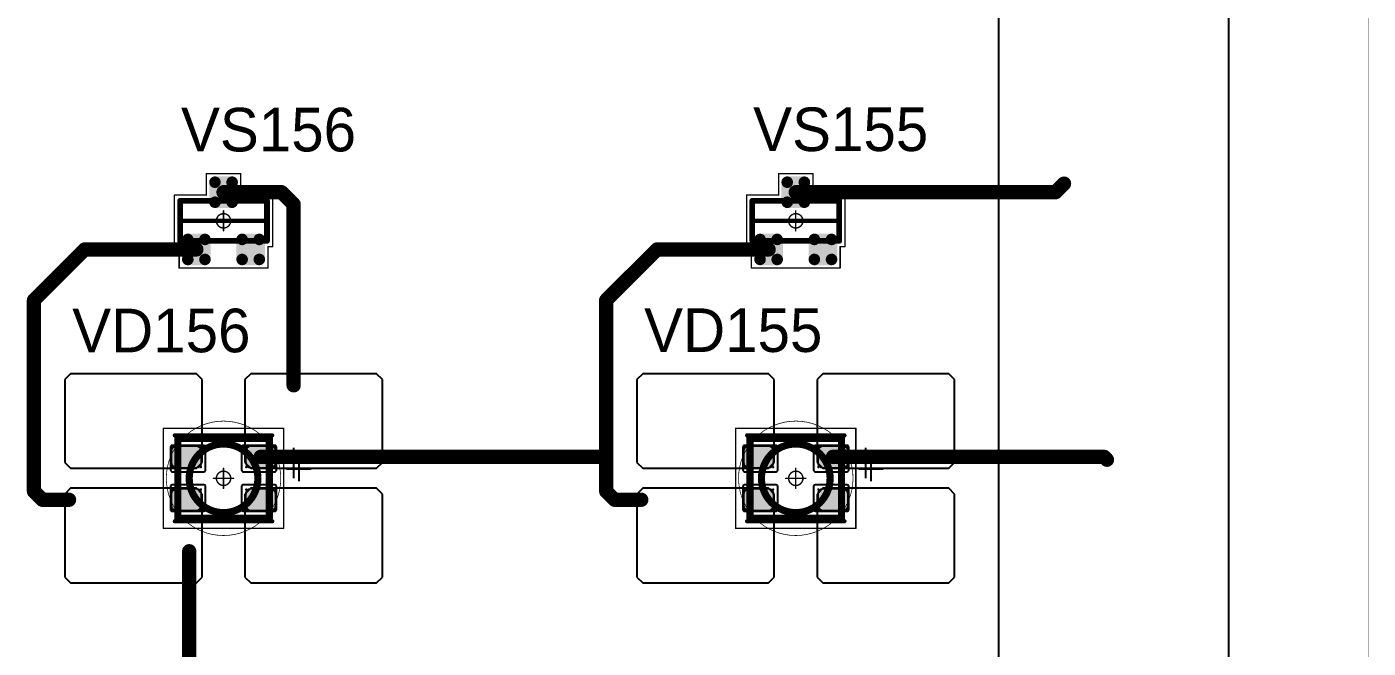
# Model space of a CAD drawing. Header units: millimetres. Extents: x 0 to 400, y 0 to 511.
# Drawn here: x 353.13 to 400.01, y 175.56 to 197.28 of the extents above; entities that cross this region are included whole.
import ezdxf

# ---------------------------------------------------------------- set-up
doc = ezdxf.new("R2010")
doc.units = ezdxf.units.MM
for name, color, linetype in [('Mechanical10', 56, 'Continuous'), ('Mechanical13', 56, 'Continuous'), ('Mechanical15', 56, 'Continuous'), ('Mechanical2', 216, 'Continuous'), ('TopLayer', 1, 'Continuous'), ('TopOverlay', 2, 'Continuous'), ('TopPaste', 8, 'Continuous'), ('TopSolder', 216, 'Continuous')]:
    doc.layers.add(name, color=color, linetype=linetype)

# ---------------------------------------------------------------- blocks, each defined once
blk = doc.blocks.new('SOT23_441')
at = {"layer": 'Mechanical13', "const_width": 0.2}
for points in [[(-0.7, 1.52), (0.7, 1.52)], [(-0.7, 1.52), (-0.7, -1.52)], [(0.7, 1.52), (0.7, -1.52)], [(-0.7, -1.52), (0.7, -1.52)]]:
    blk.add_lwpolyline(points, dxfattribs=at)
at = {"layer": 'Mechanical13', "const_width": 0.1}
for points in [[(-0.75, 1.52, 1), (-0.65, 1.52, 1)], [(-0.75, 1.52, 1), (-0.65, 1.52, 1)], [(0.65, 1.52, 1), (0.75, 1.52, 1)], [(0.65, 1.52, 1), (0.75, 1.52, 1)], [(-0.75, -1.52, 1), (-0.65, -1.52, 1)], [(-0.75, -1.52, 1), (-0.65, -1.52, 1)], [(0.65, -1.52, 1), (0.75, -1.52, 1)], [(0.65, -1.52, 1), (0.75, -1.52, 1)]]:
    blk.add_lwpolyline(points, format="xyb", close=True, dxfattribs=at)
at = {"layer": 'Mechanical15', "const_width": 0.05}
for points in [[(-1.65, 1.55), (-1.65, -1.55)], [(-1.65, 1.55), (-0.9, 1.55)], [(-0.9, 1.72), (-0.9, 1.55)], [(-0.9, 1.72), (0.9, 1.72)], [(0.9, 1.72), (0.9, 0.6)], [(0.9, 0.6), (1.65, 0.6)], [(1.65, 0.6), (1.65, -0.6)], [(-0.35, 0), (0.35, 0)], [(0, 0.35), (0, -0.35)], [(0.9, -0.6), (1.65, -0.6)], [(0.9, -0.6), (0.9, -1.72)], [(-1.65, -1.55), (-0.9, -1.55)], [(-0.9, -1.55), (-0.9, -1.72)], [(-0.9, -1.72), (0.9, -1.72)]]:
    blk.add_lwpolyline(points, dxfattribs=at)
at = {"layer": 'Mechanical15'}
for points, const_width in [([(-1.662, 1.55, 1), (-1.637, 1.55, 1)], 0.025), ([(-1.662, 1.55, 1), (-1.637, 1.55, 1)], 0.025), ([(-0.913, 1.72, 1), (-0.888, 1.72, 1)], 0.025), ([(-0.913, 1.72, 1), (-0.888, 1.72, 1)], 0.025), ([(-0.913, 1.55, 1), (-0.888, 1.55, 1)], 0.025), ([(-0.913, 1.55, 1), (-0.888, 1.55, 1)], 0.025), ([(0.888, 1.72, 1), (0.913, 1.72, 1)], 0.025), ([(0.888, 1.72, 1), (0.913, 1.72, 1)], 0.025), ([(0.888, 0.6, 1), (0.913, 0.6, 1)], 0.025), ([(0.888, 0.6, 1), (0.913, 0.6, 1)], 0.025), ([(1.637, 0.6, 1), (1.662, 0.6, 1)], 0.025), ([(1.637, 0.6, 1), (1.662, 0.6, 1)], 0.025), ([(-0.362, 0, 1), (-0.337, 0, 1)], 0.025), ([(0.25, 0, 1), (-0.25, 0, 1)], 0.05), ([(-0.262, 0, 1), (-0.238, 0, 1)], 0.025), ([(-0.012, 0.35, 1), (0.012, 0.35, 1)], 0.025), ([(0.238, 0, 1), (0.262, 0, 1)], 0.025), ([(0.337, 0, 1), (0.362, 0, 1)], 0.025), ([(-0.012, -0.35, 1), (0.012, -0.35, 1)], 0.025), ([(0.888, -0.6, 1), (0.913, -0.6, 1)], 0.025), ([(0.888, -0.6, 1), (0.913, -0.6, 1)], 0.025), ([(1.637, -0.6, 1), (1.662, -0.6, 1)], 0.025), ([(1.637, -0.6, 1), (1.662, -0.6, 1)], 0.025), ([(-1.662, -1.55, 1), (-1.637, -1.55, 1)], 0.025), ([(-1.662, -1.55, 1), (-1.637, -1.55, 1)], 0.025), ([(-0.913, -1.55, 1), (-0.888, -1.55, 1)], 0.025), ([(-0.913, -1.55, 1), (-0.888, -1.55, 1)], 0.025), ([(-0.913, -1.72, 1), (-0.888, -1.72, 1)], 0.025), ([(-0.913, -1.72, 1), (-0.888, -1.72, 1)], 0.025), ([(0.888, -1.72, 1), (0.913, -1.72, 1)], 0.025), ([(0.888, -1.72, 1), (0.913, -1.72, 1)], 0.025)]:
    blk.add_lwpolyline(points, format="xyb", close=True, dxfattribs=dict(at, const_width=const_width))
at = {"layer": 'TopLayer', "const_width": 0.1}
for points in [[(-1.4, 1.25, 1), (-1.3, 1.25, 1)], [(-0.7, 1.25, 1), (-0.6, 1.25, 1)], [(-1.4, 0.65, 1), (-1.3, 0.65, 1)], [(-0.7, 0.65, 1), (-0.6, 0.65, 1)], [(0.6, 0.3, 1), (0.7, 0.3, 1)], [(1.3, 0.3, 1), (1.4, 0.3, 1)], [(0.6, -0.3, 1), (0.7, -0.3, 1)], [(1.3, -0.3, 1), (1.4, -0.3, 1)], [(-1.4, -0.65, 1), (-1.3, -0.65, 1)], [(-0.7, -0.65, 1), (-0.6, -0.65, 1)], [(-1.4, -1.25, 1), (-1.3, -1.25, 1)], [(-0.7, -1.25, 1), (-0.6, -1.25, 1)]]:
    blk.add_lwpolyline(points, format="xyb", close=True, dxfattribs=at)
at = {"layer": 'TopLayer'}
for points in [[(-1.45, 1.25), (-1.45, 0.65), (-0.55, 1.25), (-0.55, 0.65)], [(-1.35, 1.35), (-1.35, 0.55), (-0.65, 1.35), (-0.65, 0.55)], [(0.55, 0.3), (0.55, -0.3), (1.45, 0.3), (1.45, -0.3)], [(0.65, 0.4), (0.65, -0.4), (1.35, 0.4), (1.35, -0.4)], [(-1.45, -0.65), (-1.45, -1.25), (-0.55, -0.65), (-0.55, -1.25)], [(-1.35, -0.55), (-1.35, -1.35), (-0.65, -0.55), (-0.65, -1.35)]]:
    blk.add_solid(points, dxfattribs=at)
at = {"layer": 'TopOverlay', "const_width": 0.15}
blk.add_lwpolyline([(0, 1.5), (0, -1.5)], dxfattribs=at)
at = {"layer": 'TopOverlay', "const_width": 0.075}
for points in [[(-0.038, 1.5, 1), (0.038, 1.5, 1)], [(-0.038, -1.5, 1), (0.038, -1.5, 1)]]:
    blk.add_lwpolyline(points, format="xyb", close=True, dxfattribs=at)
at = {"layer": 'TopPaste', "const_width": 0.075}
for points in [[(-1.387, 1.25, 1), (-1.313, 1.25, 1)], [(-0.687, 1.25, 1), (-0.613, 1.25, 1)], [(-1.387, 0.65, 1), (-1.313, 0.65, 1)], [(-0.687, 0.65, 1), (-0.613, 0.65, 1)], [(0.613, 0.3, 1), (0.687, 0.3, 1)], [(1.313, 0.3, 1), (1.387, 0.3, 1)], [(0.613, -0.3, 1), (0.687, -0.3, 1)], [(1.313, -0.3, 1), (1.387, -0.3, 1)], [(-1.387, -0.65, 1), (-1.313, -0.65, 1)], [(-0.687, -0.65, 1), (-0.613, -0.65, 1)], [(-1.387, -1.25, 1), (-1.313, -1.25, 1)], [(-0.687, -1.25, 1), (-0.613, -1.25, 1)]]:
    blk.add_lwpolyline(points, format="xyb", close=True, dxfattribs=at)
at = {"layer": 'TopPaste'}
for points in [[(-1.425, 1.25), (-1.425, 0.65), (-0.575, 1.25), (-0.575, 0.65)], [(-1.35, 1.325), (-1.35, 0.575), (-0.65, 1.325), (-0.65, 0.575)], [(0.575, 0.3), (0.575, -0.3), (1.425, 0.3), (1.425, -0.3)], [(0.65, 0.375), (0.65, -0.375), (1.35, 0.375), (1.35, -0.375)], [(-1.425, -0.65), (-1.425, -1.25), (-0.575, -0.65), (-0.575, -1.25)], [(-1.35, -0.575), (-1.35, -1.325), (-0.65, -0.575), (-0.65, -1.325)]]:
    blk.add_solid(points, dxfattribs=at)
at = {"layer": 'TopSolder', "const_width": 0.202}
for points in [[(-1.451, 1.25, 1), (-1.249, 1.25, 1)], [(-0.751, 1.25, 1), (-0.549, 1.25, 1)], [(-1.451, 0.65, 1), (-1.249, 0.65, 1)], [(-0.751, 0.65, 1), (-0.549, 0.65, 1)], [(0.549, 0.3, 1), (0.751, 0.3, 1)], [(1.249, 0.3, 1), (1.451, 0.3, 1)], [(-1.451, -0.65, 1), (-1.249, -0.65, 1)], [(-0.751, -0.65, 1), (-0.549, -0.65, 1)], [(0.549, -0.3, 1), (0.751, -0.3, 1)], [(1.249, -0.3, 1), (1.451, -0.3, 1)], [(-1.451, -1.25, 1), (-1.249, -1.25, 1)], [(-0.751, -1.25, 1), (-0.549, -1.25, 1)]]:
    blk.add_lwpolyline(points, format="xyb", close=True, dxfattribs=at)
at = {"layer": 'TopSolder'}
for points in [[(-1.35, 1.452), (-1.35, 0.448), (-0.65, 1.452), (-0.65, 0.448)], [(-1.552, 1.25), (-1.552, 0.65), (-0.448, 1.25), (-0.448, 0.65)], [(0.65, 0.502), (0.65, -0.502), (1.35, 0.502), (1.35, -0.502)], [(0.448, 0.3), (0.448, -0.3), (1.552, 0.3), (1.552, -0.3)], [(-1.35, -0.448), (-1.35, -1.452), (-0.65, -0.448), (-0.65, -1.452)], [(-1.552, -0.65), (-1.552, -1.25), (-0.448, -0.65), (-0.448, -1.25)]]:
    blk.add_solid(points, dxfattribs=at)
blk = doc.blocks.new('SOT23_442')
at = {"layer": 'Mechanical13', "const_width": 0.2}
for points in [[(-0.7, 1.52), (0.7, 1.52)], [(-0.7, 1.52), (-0.7, -1.52)], [(0.7, 1.52), (0.7, -1.52)], [(-0.7, -1.52), (0.7, -1.52)]]:
    blk.add_lwpolyline(points, dxfattribs=at)
at = {"layer": 'Mechanical13', "const_width": 0.1}
for points in [[(-0.75, 1.52, 1), (-0.65, 1.52, 1)], [(-0.75, 1.52, 1), (-0.65, 1.52, 1)], [(0.65, 1.52, 1), (0.75, 1.52, 1)], [(0.65, 1.52, 1), (0.75, 1.52, 1)], [(-0.75, -1.52, 1), (-0.65, -1.52, 1)], [(-0.75, -1.52, 1), (-0.65, -1.52, 1)], [(0.65, -1.52, 1), (0.75, -1.52, 1)], [(0.65, -1.52, 1), (0.75, -1.52, 1)]]:
    blk.add_lwpolyline(points, format="xyb", close=True, dxfattribs=at)
at = {"layer": 'Mechanical15', "const_width": 0.05}
for points in [[(-1.65, 1.55), (-1.65, -1.55)], [(-1.65, 1.55), (-0.9, 1.55)], [(-0.9, 1.72), (-0.9, 1.55)], [(-0.9, 1.72), (0.9, 1.72)], [(0.9, 1.72), (0.9, 0.6)], [(0.9, 0.6), (1.65, 0.6)], [(1.65, 0.6), (1.65, -0.6)], [(-0.35, 0), (0.35, 0)], [(0, 0.35), (0, -0.35)], [(0.9, -0.6), (1.65, -0.6)], [(0.9, -0.6), (0.9, -1.72)], [(-1.65, -1.55), (-0.9, -1.55)], [(-0.9, -1.55), (-0.9, -1.72)], [(-0.9, -1.72), (0.9, -1.72)]]:
    blk.add_lwpolyline(points, dxfattribs=at)
at = {"layer": 'Mechanical15'}
for points, const_width in [([(-1.662, 1.55, 1), (-1.637, 1.55, 1)], 0.025), ([(-1.662, 1.55, 1), (-1.637, 1.55, 1)], 0.025), ([(-0.913, 1.72, 1), (-0.888, 1.72, 1)], 0.025), ([(-0.913, 1.72, 1), (-0.888, 1.72, 1)], 0.025), ([(-0.913, 1.55, 1), (-0.888, 1.55, 1)], 0.025), ([(-0.913, 1.55, 1), (-0.888, 1.55, 1)], 0.025), ([(0.888, 1.72, 1), (0.913, 1.72, 1)], 0.025), ([(0.888, 1.72, 1), (0.913, 1.72, 1)], 0.025), ([(0.888, 0.6, 1), (0.913, 0.6, 1)], 0.025), ([(0.888, 0.6, 1), (0.913, 0.6, 1)], 0.025), ([(1.637, 0.6, 1), (1.662, 0.6, 1)], 0.025), ([(1.637, 0.6, 1), (1.662, 0.6, 1)], 0.025), ([(-0.362, 0, 1), (-0.337, 0, 1)], 0.025), ([(0.25, 0, 1), (-0.25, 0, 1)], 0.05), ([(-0.262, 0, 1), (-0.238, 0, 1)], 0.025), ([(-0.012, 0.35, 1), (0.012, 0.35, 1)], 0.025), ([(0.238, 0, 1), (0.262, 0, 1)], 0.025), ([(0.337, 0, 1), (0.362, 0, 1)], 0.025), ([(-0.012, -0.35, 1), (0.012, -0.35, 1)], 0.025), ([(0.888, -0.6, 1), (0.913, -0.6, 1)], 0.025), ([(0.888, -0.6, 1), (0.913, -0.6, 1)], 0.025), ([(1.637, -0.6, 1), (1.662, -0.6, 1)], 0.025), ([(1.637, -0.6, 1), (1.662, -0.6, 1)], 0.025), ([(-1.662, -1.55, 1), (-1.637, -1.55, 1)], 0.025), ([(-1.662, -1.55, 1), (-1.637, -1.55, 1)], 0.025), ([(-0.913, -1.55, 1), (-0.888, -1.55, 1)], 0.025), ([(-0.913, -1.55, 1), (-0.888, -1.55, 1)], 0.025), ([(-0.913, -1.72, 1), (-0.888, -1.72, 1)], 0.025), ([(-0.913, -1.72, 1), (-0.888, -1.72, 1)], 0.025), ([(0.888, -1.72, 1), (0.913, -1.72, 1)], 0.025), ([(0.888, -1.72, 1), (0.913, -1.72, 1)], 0.025)]:
    blk.add_lwpolyline(points, format="xyb", close=True, dxfattribs=dict(at, const_width=const_width))
at = {"layer": 'TopLayer', "const_width": 0.1}
for points in [[(-1.4, 1.25, 1), (-1.3, 1.25, 1)], [(-0.7, 1.25, 1), (-0.6, 1.25, 1)], [(-1.4, 0.65, 1), (-1.3, 0.65, 1)], [(-0.7, 0.65, 1), (-0.6, 0.65, 1)], [(0.6, 0.3, 1), (0.7, 0.3, 1)], [(1.3, 0.3, 1), (1.4, 0.3, 1)], [(0.6, -0.3, 1), (0.7, -0.3, 1)], [(1.3, -0.3, 1), (1.4, -0.3, 1)], [(-1.4, -0.65, 1), (-1.3, -0.65, 1)], [(-0.7, -0.65, 1), (-0.6, -0.65, 1)], [(-1.4, -1.25, 1), (-1.3, -1.25, 1)], [(-0.7, -1.25, 1), (-0.6, -1.25, 1)]]:
    blk.add_lwpolyline(points, format="xyb", close=True, dxfattribs=at)
at = {"layer": 'TopLayer'}
for points in [[(-1.45, 1.25), (-1.45, 0.65), (-0.55, 1.25), (-0.55, 0.65)], [(-1.35, 1.35), (-1.35, 0.55), (-0.65, 1.35), (-0.65, 0.55)], [(0.55, 0.3), (0.55, -0.3), (1.45, 0.3), (1.45, -0.3)], [(0.65, 0.4), (0.65, -0.4), (1.35, 0.4), (1.35, -0.4)], [(-1.45, -0.65), (-1.45, -1.25), (-0.55, -0.65), (-0.55, -1.25)], [(-1.35, -0.55), (-1.35, -1.35), (-0.65, -0.55), (-0.65, -1.35)]]:
    blk.add_solid(points, dxfattribs=at)
at = {"layer": 'TopOverlay', "const_width": 0.15}
blk.add_lwpolyline([(0, 1.5), (0, -1.5)], dxfattribs=at)
at = {"layer": 'TopOverlay', "const_width": 0.075}
for points in [[(-0.038, 1.5, 1), (0.038, 1.5, 1)], [(-0.038, -1.5, 1), (0.038, -1.5, 1)]]:
    blk.add_lwpolyline(points, format="xyb", close=True, dxfattribs=at)
at = {"layer": 'TopPaste', "const_width": 0.075}
for points in [[(-1.387, 1.25, 1), (-1.313, 1.25, 1)], [(-0.687, 1.25, 1), (-0.613, 1.25, 1)], [(-1.387, 0.65, 1), (-1.313, 0.65, 1)], [(-0.687, 0.65, 1), (-0.613, 0.65, 1)], [(0.613, 0.3, 1), (0.687, 0.3, 1)], [(1.313, 0.3, 1), (1.387, 0.3, 1)], [(0.613, -0.3, 1), (0.687, -0.3, 1)], [(1.313, -0.3, 1), (1.387, -0.3, 1)], [(-1.387, -0.65, 1), (-1.313, -0.65, 1)], [(-0.687, -0.65, 1), (-0.613, -0.65, 1)], [(-1.387, -1.25, 1), (-1.313, -1.25, 1)], [(-0.687, -1.25, 1), (-0.613, -1.25, 1)]]:
    blk.add_lwpolyline(points, format="xyb", close=True, dxfattribs=at)
at = {"layer": 'TopPaste'}
for points in [[(-1.425, 1.25), (-1.425, 0.65), (-0.575, 1.25), (-0.575, 0.65)], [(-1.35, 1.325), (-1.35, 0.575), (-0.65, 1.325), (-0.65, 0.575)], [(0.575, 0.3), (0.575, -0.3), (1.425, 0.3), (1.425, -0.3)], [(0.65, 0.375), (0.65, -0.375), (1.35, 0.375), (1.35, -0.375)], [(-1.425, -0.65), (-1.425, -1.25), (-0.575, -0.65), (-0.575, -1.25)], [(-1.35, -0.575), (-1.35, -1.325), (-0.65, -0.575), (-0.65, -1.325)]]:
    blk.add_solid(points, dxfattribs=at)
at = {"layer": 'TopSolder', "const_width": 0.202}
for points in [[(-1.451, 1.25, 1), (-1.249, 1.25, 1)], [(-0.751, 1.25, 1), (-0.549, 1.25, 1)], [(-1.451, 0.65, 1), (-1.249, 0.65, 1)], [(-0.751, 0.65, 1), (-0.549, 0.65, 1)], [(0.549, 0.3, 1), (0.751, 0.3, 1)], [(1.249, 0.3, 1), (1.451, 0.3, 1)], [(-1.451, -0.65, 1), (-1.249, -0.65, 1)], [(-0.751, -0.65, 1), (-0.549, -0.65, 1)], [(0.549, -0.3, 1), (0.751, -0.3, 1)], [(1.249, -0.3, 1), (1.451, -0.3, 1)], [(-1.451, -1.25, 1), (-1.249, -1.25, 1)], [(-0.751, -1.25, 1), (-0.549, -1.25, 1)]]:
    blk.add_lwpolyline(points, format="xyb", close=True, dxfattribs=at)
at = {"layer": 'TopSolder'}
for points in [[(-1.35, 1.452), (-1.35, 0.448), (-0.65, 1.452), (-0.65, 0.448)], [(-1.552, 1.25), (-1.552, 0.65), (-0.448, 1.25), (-0.448, 0.65)], [(0.65, 0.502), (0.65, -0.502), (1.35, 0.502), (1.35, -0.502)], [(0.448, 0.3), (0.448, -0.3), (1.552, 0.3), (1.552, -0.3)], [(-1.35, -0.448), (-1.35, -1.452), (-0.65, -0.448), (-0.65, -1.452)], [(-1.552, -0.65), (-1.552, -1.25), (-0.448, -0.65), (-0.448, -1.25)]]:
    blk.add_solid(points, dxfattribs=at)
blk = doc.blocks.new('E65F_645')
at = {"layer": 'Mechanical13'}
for p, q in [((2.441, 1.071), (2.441, 0)), ((1.905, 0.536), (2.976, 0.536))]:
    blk.add_line(p, q, dxfattribs=at)
at = {"layer": 'Mechanical13', "const_width": 0.25}
for points in [[(-1.6, -1.4), (-1.6, 1.4)], [(-1.6, 1.4), (1.6, 1.4)], [(1.6, -1.4), (1.6, 1.4)], [(-1.6, -1.4), (1.6, -1.4)]]:
    blk.add_lwpolyline(points, dxfattribs=at)
at = {"layer": 'Mechanical13'}
for points, const_width in [([(-1.663, 1.4, 1), (-1.538, 1.4, 1)], 0.125), ([(-1.663, 1.4, 1), (-1.538, 1.4, 1)], 0.125), ([(1.537, 1.4, 1), (1.662, 1.4, 1)], 0.125), ([(1.537, 1.4, 1), (1.662, 1.4, 1)], 0.125), ([(1.2, 0, 1), (-1.2, 0, 1)], 0.25), ([(-1.263, 0, 1), (-1.138, 0, 1)], 0.125), ([(1.137, 0, 1), (1.262, 0, 1)], 0.125), ([(-1.663, -1.4, 1), (-1.538, -1.4, 1)], 0.125), ([(-1.663, -1.4, 1), (-1.538, -1.4, 1)], 0.125), ([(1.537, -1.4, 1), (1.662, -1.4, 1)], 0.125), ([(1.537, -1.4, 1), (1.662, -1.4, 1)], 0.125)]:
    blk.add_lwpolyline(points, format="xyb", close=True, dxfattribs=dict(at, const_width=const_width))
at = {"layer": 'Mechanical15', "const_width": 0.05}
for points in [[(-2.1, 1.75), (2.1, 1.75)], [(-2.1, -1.75), (-2.1, 1.75)], [(2.1, -1.75), (2.1, 1.75)], [(-0.35, 0), (0.35, 0)], [(-0.35, 0), (0.35, 0)], [(0, -0.35), (0, 0.35)], [(0, -0.35), (0, 0.35)], [(-2.1, -1.75), (2.1, -1.75)]]:
    blk.add_lwpolyline(points, dxfattribs=at)
at = {"layer": 'Mechanical15'}
for points, const_width in [([(-2.113, 1.75, 1), (-2.088, 1.75, 1)], 0.025), ([(-2.113, 1.75, 1), (-2.088, 1.75, 1)], 0.025), ([(2.087, 1.75, 1), (2.112, 1.75, 1)], 0.025), ([(2.087, 1.75, 1), (2.112, 1.75, 1)], 0.025), ([(-0.363, 0, 1), (-0.338, 0, 1)], 0.025), ([(-0.363, 0, 1), (-0.338, 0, 1)], 0.025), ([(0.25, 0, 1), (-0.25, 0, 1)], 0.05), ([(0.25, 0, 1), (-0.25, 0, 1)], 0.05), ([(-0.263, 0, 1), (-0.238, 0, 1)], 0.025), ([(-0.263, 0, 1), (-0.238, 0, 1)], 0.025), ([(-0.013, 0.35, 1), (0.012, 0.35, 1)], 0.025), ([(-0.013, 0.35, 1), (0.012, 0.35, 1)], 0.025), ([(0.237, 0, 1), (0.262, 0, 1)], 0.025), ([(0.237, 0, 1), (0.262, 0, 1)], 0.025), ([(0.337, 0, 1), (0.362, 0, 1)], 0.025), ([(0.337, 0, 1), (0.362, 0, 1)], 0.025), ([(-0.013, -0.35, 1), (0.012, -0.35, 1)], 0.025), ([(-0.013, -0.35, 1), (0.012, -0.35, 1)], 0.025), ([(-2.113, -1.75, 1), (-2.088, -1.75, 1)], 0.025), ([(-2.113, -1.75, 1), (-2.088, -1.75, 1)], 0.025), ([(2.087, -1.75, 1), (2.112, -1.75, 1)], 0.025), ([(2.087, -1.75, 1), (2.112, -1.75, 1)], 0.025)]:
    blk.add_lwpolyline(points, format="xyb", close=True, dxfattribs=dict(at, const_width=const_width))
at = {"layer": 'TopLayer'}
for p, q in [((-5.35, 3.65), (-5.55, 3.45)), ((-5.55, 3.45), (-5.55, 3.45)), ((-5.55, 3.45), (-5.55, 0.55)), ((-0.95, 3.65), (-5.35, 3.65)), ((-5.35, 3.65), (-5.35, 3.65)), ((-0.75, 3.45), (-0.95, 3.65)), ((-0.75, 0.55), (-0.75, 3.45)), ((0.95, 3.65), (0.75, 3.45)), ((0.75, 3.45), (0.75, 3.45)), ((0.75, 3.45), (0.75, 0.55)), ((5.35, 3.65), (0.95, 3.65)), ((0.95, 3.65), (0.95, 3.65)), ((5.55, 3.45), (5.35, 3.65)), ((5.55, 0.55), (5.55, 3.45)), ((-5.55, 0.55), (-5.35, 0.35)), ((-0.95, 0.35), (-0.75, 0.55)), ((0.75, 0.55), (0.95, 0.35)), ((5.35, 0.35), (5.55, 0.55)), ((-5.35, 0.35), (-0.95, 0.35)), ((0.95, 0.35), (5.35, 0.35)), ((-5.35, -0.35), (-5.55, -0.55)), ((-0.95, -0.35), (-5.35, -0.35)), ((-5.35, -0.35), (-5.35, -0.35)), ((-0.75, -0.55), (-0.95, -0.35)), ((0.95, -0.35), (0.75, -0.55)), ((5.35, -0.35), (0.95, -0.35)), ((0.95, -0.35), (0.95, -0.35)), ((5.55, -0.55), (5.35, -0.35)), ((-5.55, -0.55), (-5.55, -0.55)), ((-5.55, -0.55), (-5.55, -3.45)), ((-0.75, -3.45), (-0.75, -0.55)), ((0.75, -0.55), (0.75, -0.55)), ((0.75, -0.55), (0.75, -3.45)), ((5.55, -3.45), (5.55, -0.55)), ((-5.55, -3.45), (-5.35, -3.65)), ((-5.35, -3.65), (-0.95, -3.65)), ((-0.95, -3.65), (-0.75, -3.45)), ((0.75, -3.45), (0.95, -3.65)), ((0.95, -3.65), (5.35, -3.65)), ((5.35, -3.65), (5.55, -3.45))]:
    blk.add_line(p, q, dxfattribs=at)
at = {"layer": 'TopLayer', "const_width": 0.04}
for points in [[(-1.83, 1.11, 1), (-1.79, 1.11, 1)], [(-0.81, 1.11, 1), (-0.77, 1.11, 1)], [(0.77, 1.11, 1), (0.81, 1.11, 1)], [(1.79, 1.11, 1), (1.83, 1.11, 1)], [(-1.83, 0.39, 1), (-1.79, 0.39, 1)], [(-0.81, 0.39, 1), (-0.77, 0.39, 1)], [(0.77, 0.39, 1), (0.81, 0.39, 1)], [(1.79, 0.39, 1), (1.83, 0.39, 1)], [(-1.83, -0.39, 1), (-1.79, -0.39, 1)], [(-0.81, -0.39, 1), (-0.77, -0.39, 1)], [(0.77, -0.39, 1), (0.81, -0.39, 1)], [(1.79, -0.39, 1), (1.83, -0.39, 1)], [(-1.83, -1.11, 1), (-1.79, -1.11, 1)], [(-0.81, -1.11, 1), (-0.77, -1.11, 1)], [(0.77, -1.11, 1), (0.81, -1.11, 1)], [(1.79, -1.11, 1), (1.83, -1.11, 1)]]:
    blk.add_lwpolyline(points, format="xyb", close=True, dxfattribs=at)
at = {"layer": 'TopLayer'}
for points in [[(-1.85, 1.11), (-1.85, 0.39), (-0.75, 1.11), (-0.75, 0.39)], [(-1.81, 1.15), (-1.81, 0.35), (-0.79, 1.15), (-0.79, 0.35)], [(0.75, 1.11), (0.75, 0.39), (1.85, 1.11), (1.85, 0.39)], [(0.79, 1.15), (0.79, 0.35), (1.81, 1.15), (1.81, 0.35)], [(-1.85, -0.39), (-1.85, -1.11), (-0.75, -0.39), (-0.75, -1.11)], [(-1.81, -0.35), (-1.81, -1.15), (-0.79, -0.35), (-0.79, -1.15)], [(0.75, -0.39), (0.75, -1.11), (1.85, -0.39), (1.85, -1.11)], [(0.79, -0.35), (0.79, -1.15), (1.81, -0.35), (1.81, -1.15)]]:
    blk.add_solid(points, dxfattribs=at)
at = {"layer": 'TopOverlay'}
for p, q in [((2.628, 0.757), (2.628, -0.1)), ((2.2, 0.328), (3.057, 0.328))]:
    blk.add_line(p, q, dxfattribs=at)
at = {"layer": 'TopOverlay', "const_width": 0.15}
for points in [[(-1.7, 1.5), (1.7, 1.5)], [(-1.7, -1.5), (1.7, -1.5)]]:
    blk.add_lwpolyline(points, dxfattribs=at)
at = {"layer": 'TopOverlay', "const_width": 0.075}
for points in [[(-1.738, 1.5, 1), (-1.663, 1.5, 1)], [(1.662, 1.5, 1), (1.737, 1.5, 1)], [(-1.738, -1.5, 1), (-1.663, -1.5, 1)], [(1.662, -1.5, 1), (1.737, -1.5, 1)]]:
    blk.add_lwpolyline(points, format="xyb", close=True, dxfattribs=at)
at = {"layer": 'TopPaste'}
for p, q in [((-1.814, 1.011), (-1.829, 0.938)), ((-1.773, 1.073), (-1.814, 1.011)), ((-1.711, 1.114), (-1.773, 1.073)), ((-1.638, 1.129), (-1.711, 1.114)), ((-0.963, 1.129), (-1.638, 1.129)), ((-0.889, 1.114), (-0.963, 1.129)), ((-0.827, 1.073), (-0.889, 1.114)), ((-0.786, 1.011), (-0.827, 1.073)), ((-0.771, 0.938), (-0.786, 1.011)), ((0.786, 1.011), (0.771, 0.938)), ((0.827, 1.073), (0.786, 1.011)), ((0.889, 1.114), (0.827, 1.073)), ((0.962, 1.129), (0.889, 1.114)), ((1.637, 1.129), (0.962, 1.129)), ((1.711, 1.114), (1.637, 1.129)), ((1.773, 1.073), (1.711, 1.114)), ((1.814, 1.011), (1.773, 1.073)), ((1.829, 0.938), (1.814, 1.011)), ((-1.829, 0.938), (-1.829, 0.563)), ((-1.829, 0.563), (-1.814, 0.489)), ((-1.814, 0.489), (-1.773, 0.427)), ((-0.827, 0.427), (-0.786, 0.489)), ((-0.786, 0.489), (-0.771, 0.563)), ((-0.771, 0.563), (-0.771, 0.938)), ((0.771, 0.938), (0.771, 0.563)), ((0.771, 0.563), (0.786, 0.489)), ((0.786, 0.489), (0.827, 0.427)), ((1.773, 0.427), (1.814, 0.489)), ((1.814, 0.489), (1.829, 0.563)), ((1.829, 0.563), (1.829, 0.938)), ((-1.773, 0.427), (-1.711, 0.386)), ((-1.711, 0.386), (-1.638, 0.371)), ((-1.638, 0.371), (-0.963, 0.371)), ((-0.963, 0.371), (-0.889, 0.386)), ((-0.889, 0.386), (-0.827, 0.427)), ((0.827, 0.427), (0.889, 0.386)), ((0.889, 0.386), (0.962, 0.371)), ((0.962, 0.371), (1.637, 0.371)), ((1.637, 0.371), (1.711, 0.386)), ((1.711, 0.386), (1.773, 0.427)), ((-1.773, -0.427), (-1.814, -0.489)), ((-1.711, -0.386), (-1.773, -0.427)), ((-1.638, -0.371), (-1.711, -0.386)), ((-0.963, -0.371), (-1.638, -0.371)), ((-0.889, -0.386), (-0.963, -0.371)), ((-0.827, -0.427), (-0.889, -0.386)), ((-0.786, -0.489), (-0.827, -0.427)), ((0.827, -0.427), (0.786, -0.489)), ((0.889, -0.386), (0.827, -0.427)), ((0.962, -0.371), (0.889, -0.386)), ((1.637, -0.371), (0.962, -0.371)), ((1.711, -0.386), (1.637, -0.371)), ((1.773, -0.427), (1.711, -0.386)), ((1.814, -0.489), (1.773, -0.427)), ((-1.814, -0.489), (-1.829, -0.563)), ((-1.829, -0.563), (-1.829, -0.938)), ((-1.829, -0.938), (-1.814, -1.011)), ((-0.771, -0.563), (-0.786, -0.489)), ((-0.786, -1.011), (-0.771, -0.938)), ((-0.771, -0.938), (-0.771, -0.563)), ((0.786, -0.489), (0.771, -0.563)), ((0.771, -0.563), (0.771, -0.938)), ((0.771, -0.938), (0.786, -1.011)), ((1.829, -0.563), (1.814, -0.489)), ((1.814, -1.011), (1.829, -0.938)), ((1.829, -0.938), (1.829, -0.563)), ((-1.814, -1.011), (-1.773, -1.073)), ((-1.773, -1.073), (-1.711, -1.114)), ((-1.711, -1.114), (-1.638, -1.129)), ((-1.638, -1.129), (-0.963, -1.129)), ((-0.963, -1.129), (-0.889, -1.114)), ((-0.889, -1.114), (-0.827, -1.073)), ((-0.827, -1.073), (-0.786, -1.011)), ((0.786, -1.011), (0.827, -1.073)), ((0.827, -1.073), (0.889, -1.114)), ((0.889, -1.114), (0.962, -1.129)), ((0.962, -1.129), (1.637, -1.129)), ((1.637, -1.129), (1.711, -1.114)), ((1.711, -1.114), (1.773, -1.073)), ((1.773, -1.073), (1.814, -1.011))]:
    blk.add_line(p, q, dxfattribs=at)
at = {"layer": 'TopSolder'}
for p, q in [((-1.842, 1.129), (-1.85, 1.111)), ((-1.85, 1.111), (-1.85, 1.101)), ((-1.85, 1.101), (-1.85, 1.101)), ((-1.85, 1.101), (-1.85, 0.301)), ((-1.828, 1.143), (-1.842, 1.129)), ((-1.81, 1.151), (-1.828, 1.143)), ((-1.8, 1.151), (-1.81, 1.151)), ((-0.7, 1.151), (-1.8, 1.151)), ((-0.685, 1.151), (-0.7, 1.151)), ((-0.7, 1.151), (-0.7, 1.151)), ((-0.658, 1.139), (-0.685, 1.151)), ((-0.636, 1.118), (-0.658, 1.139)), ((-0.625, 1.09), (-0.636, 1.118)), ((-0.625, 1.076), (-0.625, 1.09)), ((-0.625, 0.301), (-0.625, 1.076)), ((0.636, 1.118), (0.625, 1.09)), ((0.625, 1.09), (0.625, 1.076)), ((0.625, 1.076), (0.625, 1.076)), ((0.625, 1.076), (0.625, 0.301)), ((0.657, 1.139), (0.636, 1.118)), ((0.685, 1.151), (0.657, 1.139)), ((0.7, 1.151), (0.685, 1.151)), ((1.8, 1.151), (0.7, 1.151)), ((1.81, 1.151), (1.8, 1.151)), ((1.8, 1.151), (1.8, 1.151)), ((1.828, 1.143), (1.81, 1.151)), ((1.842, 1.129), (1.828, 1.143)), ((1.85, 1.111), (1.842, 1.129)), ((1.85, 1.101), (1.85, 1.111)), ((1.85, 0.301), (1.85, 1.101)), ((-1.85, 0.301), (-1.85, 0.286)), ((-1.85, 0.286), (-1.839, 0.258)), ((-1.839, 0.258), (-1.818, 0.237)), ((-1.818, 0.237), (-1.79, 0.226)), ((-1.79, 0.226), (-1.775, 0.226)), ((-1.775, 0.226), (-1.775, 0.226)), ((-1.775, 0.226), (-0.7, 0.226)), ((-0.7, 0.226), (-0.685, 0.226)), ((-0.685, 0.226), (-0.658, 0.237)), ((-0.658, 0.237), (-0.636, 0.258)), ((-0.636, 0.258), (-0.625, 0.286)), ((-0.625, 0.286), (-0.625, 0.301)), ((-0.625, 0.301), (-0.625, 0.301)), ((0.625, 0.301), (0.625, 0.286)), ((0.625, 0.286), (0.636, 0.258)), ((0.636, 0.258), (0.657, 0.237)), ((0.657, 0.237), (0.685, 0.226)), ((0.685, 0.226), (0.7, 0.226)), ((0.7, 0.226), (0.7, 0.226)), ((0.7, 0.226), (1.775, 0.226)), ((1.775, 0.226), (1.79, 0.226)), ((1.79, 0.226), (1.817, 0.237)), ((1.817, 0.237), (1.839, 0.258)), ((1.839, 0.258), (1.85, 0.286)), ((1.85, 0.286), (1.85, 0.301)), ((1.85, 0.301), (1.85, 0.301)), ((-1.839, -0.257), (-1.85, -0.285)), ((-1.85, -0.285), (-1.85, -0.299)), ((-1.85, -0.299), (-1.85, -0.299)), ((-1.85, -0.299), (-1.85, -1.099)), ((-1.818, -0.236), (-1.839, -0.257)), ((-1.79, -0.224), (-1.818, -0.236)), ((-1.775, -0.224), (-1.79, -0.224)), ((-0.7, -0.224), (-1.775, -0.224)), ((-0.685, -0.224), (-0.7, -0.224)), ((-0.7, -0.224), (-0.7, -0.224)), ((-0.658, -0.236), (-0.685, -0.224)), ((-0.636, -0.257), (-0.658, -0.236)), ((-0.625, -0.285), (-0.636, -0.257)), ((-0.625, -0.299), (-0.625, -0.285)), ((-0.625, -1.074), (-0.625, -0.299)), ((0.636, -0.257), (0.625, -0.285)), ((0.625, -0.285), (0.625, -0.299)), ((0.625, -0.299), (0.625, -0.299)), ((0.625, -0.299), (0.625, -1.074)), ((0.657, -0.236), (0.636, -0.257)), ((0.685, -0.224), (0.657, -0.236)), ((0.7, -0.224), (0.685, -0.224)), ((1.775, -0.224), (0.7, -0.224)), ((1.79, -0.224), (1.775, -0.224)), ((1.775, -0.224), (1.775, -0.224)), ((1.817, -0.236), (1.79, -0.224)), ((1.839, -0.257), (1.817, -0.236)), ((1.85, -0.285), (1.839, -0.257)), ((1.85, -0.299), (1.85, -0.285)), ((1.85, -1.099), (1.85, -0.299)), ((-1.85, -1.099), (-1.85, -1.109)), ((-1.85, -1.109), (-1.842, -1.128)), ((-1.842, -1.128), (-1.828, -1.142)), ((-1.828, -1.142), (-1.81, -1.149)), ((-1.81, -1.149), (-1.8, -1.149)), ((-1.8, -1.149), (-0.7, -1.149)), ((-1.8, -1.149), (-1.8, -1.149)), ((-0.7, -1.149), (-0.685, -1.149)), ((-0.685, -1.149), (-0.658, -1.138)), ((-0.658, -1.138), (-0.636, -1.117)), ((-0.636, -1.117), (-0.625, -1.089)), ((-0.625, -1.089), (-0.625, -1.074)), ((-0.625, -1.074), (-0.625, -1.074)), ((0.625, -1.074), (0.625, -1.089)), ((0.625, -1.089), (0.636, -1.117)), ((0.636, -1.117), (0.657, -1.138)), ((0.657, -1.138), (0.685, -1.149)), ((0.685, -1.149), (0.7, -1.149)), ((0.7, -1.149), (1.8, -1.149)), ((0.7, -1.149), (0.7, -1.149)), ((1.8, -1.149), (1.81, -1.149)), ((1.81, -1.149), (1.828, -1.142)), ((1.828, -1.142), (1.842, -1.128)), ((1.842, -1.128), (1.85, -1.109)), ((1.85, -1.109), (1.85, -1.099)), ((1.85, -1.099), (1.85, -1.099))]:
    blk.add_line(p, q, dxfattribs=at)
blk = doc.blocks.new('E65F_646')
at = {"layer": 'Mechanical13'}
for p, q in [((2.441, 1.071), (2.441, 0)), ((1.905, 0.536), (2.976, 0.536))]:
    blk.add_line(p, q, dxfattribs=at)
at = {"layer": 'Mechanical13', "const_width": 0.25}
for points in [[(-1.6, -1.4), (-1.6, 1.4)], [(-1.6, 1.4), (1.6, 1.4)], [(1.6, -1.4), (1.6, 1.4)], [(-1.6, -1.4), (1.6, -1.4)]]:
    blk.add_lwpolyline(points, dxfattribs=at)
at = {"layer": 'Mechanical13'}
for points, const_width in [([(-1.663, 1.4, 1), (-1.538, 1.4, 1)], 0.125), ([(-1.663, 1.4, 1), (-1.538, 1.4, 1)], 0.125), ([(1.537, 1.4, 1), (1.662, 1.4, 1)], 0.125), ([(1.537, 1.4, 1), (1.662, 1.4, 1)], 0.125), ([(1.2, 0, 1), (-1.2, 0, 1)], 0.25), ([(-1.263, 0, 1), (-1.138, 0, 1)], 0.125), ([(1.137, 0, 1), (1.262, 0, 1)], 0.125), ([(-1.663, -1.4, 1), (-1.538, -1.4, 1)], 0.125), ([(-1.663, -1.4, 1), (-1.538, -1.4, 1)], 0.125), ([(1.537, -1.4, 1), (1.662, -1.4, 1)], 0.125), ([(1.537, -1.4, 1), (1.662, -1.4, 1)], 0.125)]:
    blk.add_lwpolyline(points, format="xyb", close=True, dxfattribs=dict(at, const_width=const_width))
at = {"layer": 'Mechanical15', "const_width": 0.05}
for points in [[(-2.1, 1.75), (2.1, 1.75)], [(-2.1, -1.75), (-2.1, 1.75)], [(2.1, -1.75), (2.1, 1.75)], [(-0.35, 0), (0.35, 0)], [(-0.35, 0), (0.35, 0)], [(0, -0.35), (0, 0.35)], [(0, -0.35), (0, 0.35)], [(-2.1, -1.75), (2.1, -1.75)]]:
    blk.add_lwpolyline(points, dxfattribs=at)
at = {"layer": 'Mechanical15'}
for points, const_width in [([(-2.113, 1.75, 1), (-2.088, 1.75, 1)], 0.025), ([(-2.113, 1.75, 1), (-2.088, 1.75, 1)], 0.025), ([(2.087, 1.75, 1), (2.112, 1.75, 1)], 0.025), ([(2.087, 1.75, 1), (2.112, 1.75, 1)], 0.025), ([(-0.363, 0, 1), (-0.338, 0, 1)], 0.025), ([(-0.363, 0, 1), (-0.338, 0, 1)], 0.025), ([(0.25, 0, 1), (-0.25, 0, 1)], 0.05), ([(0.25, 0, 1), (-0.25, 0, 1)], 0.05), ([(-0.263, 0, 1), (-0.238, 0, 1)], 0.025), ([(-0.263, 0, 1), (-0.238, 0, 1)], 0.025), ([(-0.013, 0.35, 1), (0.012, 0.35, 1)], 0.025), ([(-0.013, 0.35, 1), (0.012, 0.35, 1)], 0.025), ([(0.237, 0, 1), (0.262, 0, 1)], 0.025), ([(0.237, 0, 1), (0.262, 0, 1)], 0.025), ([(0.337, 0, 1), (0.362, 0, 1)], 0.025), ([(0.337, 0, 1), (0.362, 0, 1)], 0.025), ([(-0.013, -0.35, 1), (0.012, -0.35, 1)], 0.025), ([(-0.013, -0.35, 1), (0.012, -0.35, 1)], 0.025), ([(-2.113, -1.75, 1), (-2.088, -1.75, 1)], 0.025), ([(-2.113, -1.75, 1), (-2.088, -1.75, 1)], 0.025), ([(2.087, -1.75, 1), (2.112, -1.75, 1)], 0.025), ([(2.087, -1.75, 1), (2.112, -1.75, 1)], 0.025)]:
    blk.add_lwpolyline(points, format="xyb", close=True, dxfattribs=dict(at, const_width=const_width))
at = {"layer": 'TopLayer'}
for p, q in [((-5.35, 3.65), (-5.55, 3.45)), ((-5.55, 3.45), (-5.55, 3.45)), ((-5.55, 3.45), (-5.55, 0.55)), ((-0.95, 3.65), (-5.35, 3.65)), ((-5.35, 3.65), (-5.35, 3.65)), ((-0.75, 3.45), (-0.95, 3.65)), ((-0.75, 0.55), (-0.75, 3.45)), ((0.95, 3.65), (0.75, 3.45)), ((0.75, 3.45), (0.75, 3.45)), ((0.75, 3.45), (0.75, 0.55)), ((5.35, 3.65), (0.95, 3.65)), ((0.95, 3.65), (0.95, 3.65)), ((5.55, 3.45), (5.35, 3.65)), ((5.55, 0.55), (5.55, 3.45)), ((-5.55, 0.55), (-5.35, 0.35)), ((-0.95, 0.35), (-0.75, 0.55)), ((0.75, 0.55), (0.95, 0.35)), ((5.35, 0.35), (5.55, 0.55)), ((-5.35, 0.35), (-0.95, 0.35)), ((0.95, 0.35), (5.35, 0.35)), ((-5.35, -0.35), (-5.55, -0.55)), ((-0.95, -0.35), (-5.35, -0.35)), ((-5.35, -0.35), (-5.35, -0.35)), ((-0.75, -0.55), (-0.95, -0.35)), ((0.95, -0.35), (0.75, -0.55)), ((5.35, -0.35), (0.95, -0.35)), ((0.95, -0.35), (0.95, -0.35)), ((5.55, -0.55), (5.35, -0.35)), ((-5.55, -0.55), (-5.55, -0.55)), ((-5.55, -0.55), (-5.55, -3.45)), ((-0.75, -3.45), (-0.75, -0.55)), ((0.75, -0.55), (0.75, -0.55)), ((0.75, -0.55), (0.75, -3.45)), ((5.55, -3.45), (5.55, -0.55)), ((-5.55, -3.45), (-5.35, -3.65)), ((-5.35, -3.65), (-0.95, -3.65)), ((-0.95, -3.65), (-0.75, -3.45)), ((0.75, -3.45), (0.95, -3.65)), ((0.95, -3.65), (5.35, -3.65)), ((5.35, -3.65), (5.55, -3.45))]:
    blk.add_line(p, q, dxfattribs=at)
at = {"layer": 'TopLayer', "const_width": 0.04}
for points in [[(-1.83, 1.11, 1), (-1.79, 1.11, 1)], [(-0.81, 1.11, 1), (-0.77, 1.11, 1)], [(0.77, 1.11, 1), (0.81, 1.11, 1)], [(1.79, 1.11, 1), (1.83, 1.11, 1)], [(-1.83, 0.39, 1), (-1.79, 0.39, 1)], [(-0.81, 0.39, 1), (-0.77, 0.39, 1)], [(0.77, 0.39, 1), (0.81, 0.39, 1)], [(1.79, 0.39, 1), (1.83, 0.39, 1)], [(-1.83, -0.39, 1), (-1.79, -0.39, 1)], [(-0.81, -0.39, 1), (-0.77, -0.39, 1)], [(0.77, -0.39, 1), (0.81, -0.39, 1)], [(1.79, -0.39, 1), (1.83, -0.39, 1)], [(-1.83, -1.11, 1), (-1.79, -1.11, 1)], [(-0.81, -1.11, 1), (-0.77, -1.11, 1)], [(0.77, -1.11, 1), (0.81, -1.11, 1)], [(1.79, -1.11, 1), (1.83, -1.11, 1)]]:
    blk.add_lwpolyline(points, format="xyb", close=True, dxfattribs=at)
at = {"layer": 'TopLayer'}
for points in [[(-1.85, 1.11), (-1.85, 0.39), (-0.75, 1.11), (-0.75, 0.39)], [(-1.81, 1.15), (-1.81, 0.35), (-0.79, 1.15), (-0.79, 0.35)], [(0.75, 1.11), (0.75, 0.39), (1.85, 1.11), (1.85, 0.39)], [(0.79, 1.15), (0.79, 0.35), (1.81, 1.15), (1.81, 0.35)], [(-1.85, -0.39), (-1.85, -1.11), (-0.75, -0.39), (-0.75, -1.11)], [(-1.81, -0.35), (-1.81, -1.15), (-0.79, -0.35), (-0.79, -1.15)], [(0.75, -0.39), (0.75, -1.11), (1.85, -0.39), (1.85, -1.11)], [(0.79, -0.35), (0.79, -1.15), (1.81, -0.35), (1.81, -1.15)]]:
    blk.add_solid(points, dxfattribs=at)
at = {"layer": 'TopOverlay'}
for p, q in [((2.628, 0.757), (2.628, -0.1)), ((2.2, 0.328), (3.057, 0.328))]:
    blk.add_line(p, q, dxfattribs=at)
at = {"layer": 'TopOverlay', "const_width": 0.15}
for points in [[(-1.7, 1.5), (1.7, 1.5)], [(-1.7, -1.5), (1.7, -1.5)]]:
    blk.add_lwpolyline(points, dxfattribs=at)
at = {"layer": 'TopOverlay', "const_width": 0.075}
for points in [[(-1.738, 1.5, 1), (-1.663, 1.5, 1)], [(1.662, 1.5, 1), (1.737, 1.5, 1)], [(-1.738, -1.5, 1), (-1.663, -1.5, 1)], [(1.662, -1.5, 1), (1.737, -1.5, 1)]]:
    blk.add_lwpolyline(points, format="xyb", close=True, dxfattribs=at)
at = {"layer": 'TopPaste'}
for p, q in [((-1.814, 1.011), (-1.829, 0.938)), ((-1.773, 1.073), (-1.814, 1.011)), ((-1.711, 1.114), (-1.773, 1.073)), ((-1.638, 1.129), (-1.711, 1.114)), ((-0.963, 1.129), (-1.638, 1.129)), ((-0.889, 1.114), (-0.963, 1.129)), ((-0.827, 1.073), (-0.889, 1.114)), ((-0.786, 1.011), (-0.827, 1.073)), ((-0.771, 0.938), (-0.786, 1.011)), ((0.786, 1.011), (0.771, 0.938)), ((0.827, 1.073), (0.786, 1.011)), ((0.889, 1.114), (0.827, 1.073)), ((0.962, 1.129), (0.889, 1.114)), ((1.637, 1.129), (0.962, 1.129)), ((1.711, 1.114), (1.637, 1.129)), ((1.773, 1.073), (1.711, 1.114)), ((1.814, 1.011), (1.773, 1.073)), ((1.829, 0.938), (1.814, 1.011)), ((-1.829, 0.938), (-1.829, 0.563)), ((-1.829, 0.563), (-1.814, 0.489)), ((-1.814, 0.489), (-1.773, 0.427)), ((-0.827, 0.427), (-0.786, 0.489)), ((-0.786, 0.489), (-0.771, 0.563)), ((-0.771, 0.563), (-0.771, 0.938)), ((0.771, 0.938), (0.771, 0.563)), ((0.771, 0.563), (0.786, 0.489)), ((0.786, 0.489), (0.827, 0.427)), ((1.773, 0.427), (1.814, 0.489)), ((1.814, 0.489), (1.829, 0.563)), ((1.829, 0.563), (1.829, 0.938)), ((-1.773, 0.427), (-1.711, 0.386)), ((-1.711, 0.386), (-1.638, 0.371)), ((-1.638, 0.371), (-0.963, 0.371)), ((-0.963, 0.371), (-0.889, 0.386)), ((-0.889, 0.386), (-0.827, 0.427)), ((0.827, 0.427), (0.889, 0.386)), ((0.889, 0.386), (0.962, 0.371)), ((0.962, 0.371), (1.637, 0.371)), ((1.637, 0.371), (1.711, 0.386)), ((1.711, 0.386), (1.773, 0.427)), ((-1.773, -0.427), (-1.814, -0.489)), ((-1.711, -0.386), (-1.773, -0.427)), ((-1.638, -0.371), (-1.711, -0.386)), ((-0.963, -0.371), (-1.638, -0.371)), ((-0.889, -0.386), (-0.963, -0.371)), ((-0.827, -0.427), (-0.889, -0.386)), ((-0.786, -0.489), (-0.827, -0.427)), ((0.827, -0.427), (0.786, -0.489)), ((0.889, -0.386), (0.827, -0.427)), ((0.962, -0.371), (0.889, -0.386)), ((1.637, -0.371), (0.962, -0.371)), ((1.711, -0.386), (1.637, -0.371)), ((1.773, -0.427), (1.711, -0.386)), ((1.814, -0.489), (1.773, -0.427)), ((-1.814, -0.489), (-1.829, -0.563)), ((-1.829, -0.563), (-1.829, -0.938)), ((-1.829, -0.938), (-1.814, -1.011)), ((-0.771, -0.563), (-0.786, -0.489)), ((-0.786, -1.011), (-0.771, -0.938)), ((-0.771, -0.938), (-0.771, -0.563)), ((0.786, -0.489), (0.771, -0.563)), ((0.771, -0.563), (0.771, -0.938)), ((0.771, -0.938), (0.786, -1.011)), ((1.829, -0.563), (1.814, -0.489)), ((1.814, -1.011), (1.829, -0.938)), ((1.829, -0.938), (1.829, -0.563)), ((-1.814, -1.011), (-1.773, -1.073)), ((-1.773, -1.073), (-1.711, -1.114)), ((-1.711, -1.114), (-1.638, -1.129)), ((-1.638, -1.129), (-0.963, -1.129)), ((-0.963, -1.129), (-0.889, -1.114)), ((-0.889, -1.114), (-0.827, -1.073)), ((-0.827, -1.073), (-0.786, -1.011)), ((0.786, -1.011), (0.827, -1.073)), ((0.827, -1.073), (0.889, -1.114)), ((0.889, -1.114), (0.962, -1.129)), ((0.962, -1.129), (1.637, -1.129)), ((1.637, -1.129), (1.711, -1.114)), ((1.711, -1.114), (1.773, -1.073)), ((1.773, -1.073), (1.814, -1.011))]:
    blk.add_line(p, q, dxfattribs=at)
at = {"layer": 'TopSolder'}
for p, q in [((-1.842, 1.129), (-1.85, 1.111)), ((-1.85, 1.111), (-1.85, 1.101)), ((-1.85, 1.101), (-1.85, 1.101)), ((-1.85, 1.101), (-1.85, 0.301)), ((-1.828, 1.143), (-1.842, 1.129)), ((-1.81, 1.151), (-1.828, 1.143)), ((-1.8, 1.151), (-1.81, 1.151)), ((-0.7, 1.151), (-1.8, 1.151)), ((-0.685, 1.151), (-0.7, 1.151)), ((-0.7, 1.151), (-0.7, 1.151)), ((-0.658, 1.139), (-0.685, 1.151)), ((-0.636, 1.118), (-0.658, 1.139)), ((-0.625, 1.09), (-0.636, 1.118)), ((-0.625, 1.076), (-0.625, 1.09)), ((-0.625, 0.301), (-0.625, 1.076)), ((0.636, 1.118), (0.625, 1.09)), ((0.625, 1.09), (0.625, 1.076)), ((0.625, 1.076), (0.625, 1.076)), ((0.625, 1.076), (0.625, 0.301)), ((0.657, 1.139), (0.636, 1.118)), ((0.685, 1.151), (0.657, 1.139)), ((0.7, 1.151), (0.685, 1.151)), ((1.8, 1.151), (0.7, 1.151)), ((1.81, 1.151), (1.8, 1.151)), ((1.8, 1.151), (1.8, 1.151)), ((1.828, 1.143), (1.81, 1.151)), ((1.842, 1.129), (1.828, 1.143)), ((1.85, 1.111), (1.842, 1.129)), ((1.85, 1.101), (1.85, 1.111)), ((1.85, 0.301), (1.85, 1.101)), ((-1.85, 0.301), (-1.85, 0.286)), ((-1.85, 0.286), (-1.839, 0.258)), ((-1.839, 0.258), (-1.818, 0.237)), ((-1.818, 0.237), (-1.79, 0.226)), ((-1.79, 0.226), (-1.775, 0.226)), ((-1.775, 0.226), (-1.775, 0.226)), ((-1.775, 0.226), (-0.7, 0.226)), ((-0.7, 0.226), (-0.685, 0.226)), ((-0.685, 0.226), (-0.658, 0.237)), ((-0.658, 0.237), (-0.636, 0.258)), ((-0.636, 0.258), (-0.625, 0.286)), ((-0.625, 0.286), (-0.625, 0.301)), ((-0.625, 0.301), (-0.625, 0.301)), ((0.625, 0.301), (0.625, 0.286)), ((0.625, 0.286), (0.636, 0.258)), ((0.636, 0.258), (0.657, 0.237)), ((0.657, 0.237), (0.685, 0.226)), ((0.685, 0.226), (0.7, 0.226)), ((0.7, 0.226), (0.7, 0.226)), ((0.7, 0.226), (1.775, 0.226)), ((1.775, 0.226), (1.79, 0.226)), ((1.79, 0.226), (1.817, 0.237)), ((1.817, 0.237), (1.839, 0.258)), ((1.839, 0.258), (1.85, 0.286)), ((1.85, 0.286), (1.85, 0.301)), ((1.85, 0.301), (1.85, 0.301)), ((-1.839, -0.257), (-1.85, -0.285)), ((-1.85, -0.285), (-1.85, -0.299)), ((-1.85, -0.299), (-1.85, -0.299)), ((-1.85, -0.299), (-1.85, -1.099)), ((-1.818, -0.236), (-1.839, -0.257)), ((-1.79, -0.224), (-1.818, -0.236)), ((-1.775, -0.224), (-1.79, -0.224)), ((-0.7, -0.224), (-1.775, -0.224)), ((-0.685, -0.224), (-0.7, -0.224)), ((-0.7, -0.224), (-0.7, -0.224)), ((-0.658, -0.236), (-0.685, -0.224)), ((-0.636, -0.257), (-0.658, -0.236)), ((-0.625, -0.285), (-0.636, -0.257)), ((-0.625, -0.299), (-0.625, -0.285)), ((-0.625, -1.074), (-0.625, -0.299)), ((0.636, -0.257), (0.625, -0.285)), ((0.625, -0.285), (0.625, -0.299)), ((0.625, -0.299), (0.625, -0.299)), ((0.625, -0.299), (0.625, -1.074)), ((0.657, -0.236), (0.636, -0.257)), ((0.685, -0.224), (0.657, -0.236)), ((0.7, -0.224), (0.685, -0.224)), ((1.775, -0.224), (0.7, -0.224)), ((1.79, -0.224), (1.775, -0.224)), ((1.775, -0.224), (1.775, -0.224)), ((1.817, -0.236), (1.79, -0.224)), ((1.839, -0.257), (1.817, -0.236)), ((1.85, -0.285), (1.839, -0.257)), ((1.85, -0.299), (1.85, -0.285)), ((1.85, -1.099), (1.85, -0.299)), ((-1.85, -1.099), (-1.85, -1.109)), ((-1.85, -1.109), (-1.842, -1.128)), ((-1.842, -1.128), (-1.828, -1.142)), ((-1.828, -1.142), (-1.81, -1.149)), ((-1.81, -1.149), (-1.8, -1.149)), ((-1.8, -1.149), (-0.7, -1.149)), ((-1.8, -1.149), (-1.8, -1.149)), ((-0.7, -1.149), (-0.685, -1.149)), ((-0.685, -1.149), (-0.658, -1.138)), ((-0.658, -1.138), (-0.636, -1.117)), ((-0.636, -1.117), (-0.625, -1.089)), ((-0.625, -1.089), (-0.625, -1.074)), ((-0.625, -1.074), (-0.625, -1.074)), ((0.625, -1.074), (0.625, -1.089)), ((0.625, -1.089), (0.636, -1.117)), ((0.636, -1.117), (0.657, -1.138)), ((0.657, -1.138), (0.685, -1.149)), ((0.685, -1.149), (0.7, -1.149)), ((0.7, -1.149), (1.8, -1.149)), ((0.7, -1.149), (0.7, -1.149)), ((1.8, -1.149), (1.81, -1.149)), ((1.81, -1.149), (1.828, -1.142)), ((1.828, -1.142), (1.842, -1.128)), ((1.842, -1.128), (1.85, -1.109)), ((1.85, -1.109), (1.85, -1.099)), ((1.85, -1.099), (1.85, -1.099))]:
    blk.add_line(p, q, dxfattribs=at)

msp = doc.modelspace()

# ---------------------------------------------------------------- linework, layer by layer
at = {"layer": 'Mechanical10', "const_width": 0.01}
msp.add_lwpolyline([(400, 0), (400, 428)], dxfattribs=at)
at = {"layer": 'Mechanical2'}
for points, const_width in [([(362, 181.5, 1), (358, 181.5, 1)], 0.0254), ([(360, 183.5, 1), (360, 183.5, 1)], 0.0005), ([(382, 181.5, 1), (378, 181.5, 1)], 0.0254), ([(380, 183.5, 1), (380, 183.5, 1)], 0.0005), ([(357.994, 181.5, 1), (358.006, 181.5, 1)], 0.0127), ([(358, 181.5, 1), (358, 181.5, 1)], 0.0005), ([(361.994, 181.5, 1), (362.006, 181.5, 1)], 0.0127), ([(362, 181.5, 1), (362, 181.5, 1)], 0.0005), ([(377.994, 181.5, 1), (378.006, 181.5, 1)], 0.0127), ([(378, 181.5, 1), (378, 181.5, 1)], 0.0005), ([(381.994, 181.5, 1), (382.006, 181.5, 1)], 0.0127), ([(382, 181.5, 1), (382, 181.5, 1)], 0.0005), ([(360, 179.5, 1), (360, 179.5, 1)], 0.0005), ([(380, 179.5, 1), (380, 179.5, 1)], 0.0005)]:
    msp.add_lwpolyline(points, format="xyb", close=True, dxfattribs=dict(at, const_width=const_width))
at = {"layer": 'Mechanical2', "const_width": 0.001}
for points in [[(360, 179.5), (360, 183.5)], [(380, 179.5), (380, 183.5)], [(358, 181.5), (362, 181.5)], [(378, 181.5), (382, 181.5)]]:
    msp.add_lwpolyline(points, dxfattribs=at)
at = {"layer": 'TopLayer'}
for p, q in [((387.1, 55.275), (387.1, 345.002)), ((395.126, 208.792), (395.126, 51.526))]:
    msp.add_line(p, q, dxfattribs=at)
at = {"layer": 'TopLayer', "const_width": 0.5}
for points in [[(360, 191.5), (362.025, 191.5)], [(362.025, 191.5), (362.45, 191.075)], [(380, 191.5), (389.075, 191.5)], [(389.075, 191.5), (389.375, 191.8)], [(362.45, 184.75), (362.45, 191.075)], [(353.375, 187.725), (355.15, 189.5)], [(355.15, 189.5), (359.05, 189.5)], [(373.375, 187.725), (375.15, 189.5)], [(375.15, 189.5), (379.05, 189.5)], [(353.375, 181.043), (353.375, 187.725)], [(373.375, 181.043), (373.375, 187.725)], [(361.3, 182.25), (373.375, 182.25)], [(381.3, 182.25), (390.775, 182.25)], [(390.775, 182.25), (390.875, 182.15)], [(353.375, 181.043), (353.668, 180.75)], [(353.668, 180.75), (354.6, 180.75)], [(373.375, 181.043), (373.668, 180.75)], [(373.668, 180.75), (374.6, 180.75)], [(358.8, 174.4), (358.8, 178.95)]]:
    msp.add_lwpolyline(points, dxfattribs=at)
at = {"layer": 'TopLayer', "const_width": 0.25}
for points in [[(359.875, 191.5, 1), (360.125, 191.5, 1)], [(361.9, 191.5, 1), (362.15, 191.5, 1)], [(361.9, 191.5, 1), (362.15, 191.5, 1)], [(379.875, 191.5, 1), (380.125, 191.5, 1)], [(388.95, 191.5, 1), (389.2, 191.5, 1)], [(388.95, 191.5, 1), (389.2, 191.5, 1)], [(389.25, 191.8, 1), (389.5, 191.8, 1)], [(362.325, 191.075, 1), (362.575, 191.075, 1)], [(362.325, 191.075, 1), (362.575, 191.075, 1)], [(355.025, 189.5, 1), (355.275, 189.5, 1)], [(355.025, 189.5, 1), (355.275, 189.5, 1)], [(358.925, 189.5, 1), (359.175, 189.5, 1)], [(375.025, 189.5, 1), (375.275, 189.5, 1)], [(375.025, 189.5, 1), (375.275, 189.5, 1)], [(378.925, 189.5, 1), (379.175, 189.5, 1)], [(353.25, 187.725, 1), (353.5, 187.725, 1)], [(353.25, 187.725, 1), (353.5, 187.725, 1)], [(373.25, 187.725, 1), (373.5, 187.725, 1)], [(373.25, 187.725, 1), (373.5, 187.725, 1)], [(362.325, 184.75, 1), (362.575, 184.75, 1)], [(361.175, 182.25, 1), (361.425, 182.25, 1)], [(373.25, 182.25, 1), (373.5, 182.25, 1)], [(381.175, 182.25, 1), (381.425, 182.25, 1)], [(390.65, 182.25, 1), (390.9, 182.25, 1)], [(390.65, 182.25, 1), (390.9, 182.25, 1)], [(390.75, 182.15, 1), (391, 182.15, 1)], [(353.25, 181.043, 1), (353.5, 181.043, 1)], [(353.25, 181.043, 1), (353.5, 181.043, 1)], [(353.543, 180.75, 1), (353.793, 180.75, 1)], [(353.543, 180.75, 1), (353.793, 180.75, 1)], [(354.475, 180.75, 1), (354.725, 180.75, 1)], [(373.25, 181.043, 1), (373.5, 181.043, 1)], [(373.25, 181.043, 1), (373.5, 181.043, 1)], [(373.543, 180.75, 1), (373.793, 180.75, 1)], [(373.543, 180.75, 1), (373.793, 180.75, 1)], [(374.475, 180.75, 1), (374.725, 180.75, 1)], [(358.675, 178.95, 1), (358.925, 178.95, 1)]]:
    msp.add_lwpolyline(points, format="xyb", close=True, dxfattribs=at)

# ---------------------------------------------------------------- block references
for name, p, rotation in [('SOT23_441', (360, 190.5), 90), ('SOT23_442', (380, 190.5), 90), ('E65F_645', (360, 181.5), 360), ('E65F_646', (380, 181.5), 360)]:
    msp.add_blockref(name, p, dxfattribs=dict(rotation=rotation))

# ---------------------------------------------------------------- texts
at = {"layer": 'TopOverlay'}
for s, p in [('VS156', (358.514, 192.926)), ('VS155', (378.511, 192.938)), ('VD156', (354.711, 185.905)), ('VD155', (374.699, 185.916))]:
    msp.add_text(s, height=1.524, dxfattribs=at).set_placement(p)

doc.saveas('drawing.dxf')
